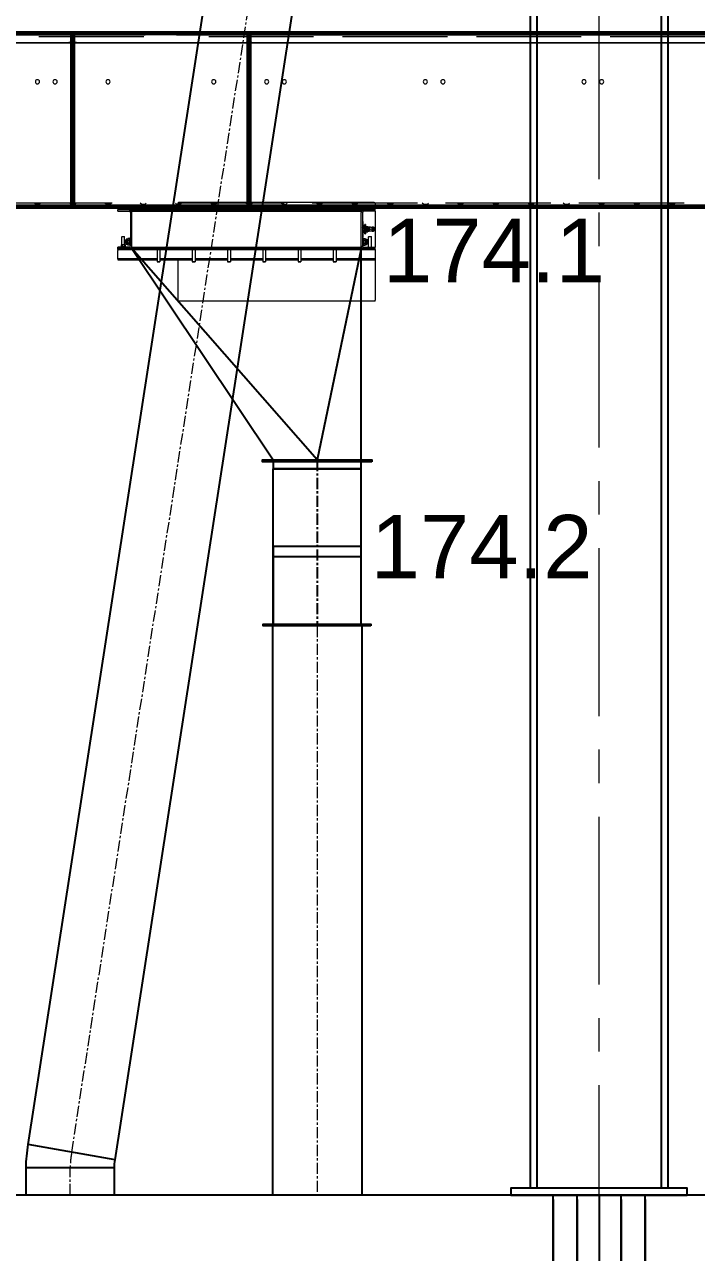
# Model space of a CAD drawing. Header units: millimetres. Extents: x 3220 to 226993, y 817 to 176024.
# Drawn here: x 83993 to 85899, y 39978 to 43464 of the extents above; entities that cross this region are included whole.
import ezdxf

# ---------------------------------------------------------------- set-up
doc = ezdxf.new("R2010")
doc.units = ezdxf.units.MM
doc.linetypes.add('AXES', pattern=[50.8, 31.75, -6.35, 6.35, -6.35])
doc.linetypes.add('DASHED', pattern=[15, 7, -8])
doc.layers.add('Axe', color=1, linetype='AXES', lineweight=9)
doc.layers.add('DESSIN', color=7, linetype='Continuous', lineweight=25)
doc.layers.add('Repère', color=76, linetype='Continuous')
for name, color, linetype, lineweight, true_color in [('Sichtbare Kanten(DIN)', 7, 'Continuous', 50, 0x3f3f3f), ('Sichtbare tangentiale Kanten(DIN)', 7, 'Continuous', 50, 0x3f3f3f), ('Verdeckte Kanten(DIN)', 7, 'DASHED', 35, 0x3f3f3f), ('Verdeckte tangentiale Kanten(DIN)', 7, 'DASHED', 35, 0x3f3f3f)]:
    doc.layers.add(name, color=color, linetype=linetype, lineweight=lineweight, true_color=true_color)
doc.styles.get("Standard").update_dxf_attribs({"font": 'arial.ttf'})

# ---------------------------------------------------------------- blocks, each defined once
blk = doc.blocks.new('cel3x3x9')
at = {"layer": 'Axe', "lineweight": -3, "ltscale": 25}
for p, q in [((0, 9000), (0, 0)), ((3000, 9000), (3000, 0))]:
    blk.add_line(p, q, dxfattribs=at)
at = {"layer": 'DESSIN', "color": 4}
for p, q in [((3130.5, 9000), (-130.5, 9000)), ((-130.5, 0), (-130.5, 9000)), ((-62.1, 0), (-62.1, 9000)), ((62.1, 0), (62.1, 9000)), ((130.5, 0), (130.5, 9000)), ((2869.5, 0), (2869.5, 9000)), ((2937.9, 0), (2937.9, 9000)), ((3062.1, 0), (3062.1, 9000)), ((3130.5, 0), (3130.5, 9000)), ((-130.5, 8988), (-130.5, 0)), ((-62.1, 8988), (-62.1, 0)), ((62.1, 8988), (62.1, 0)), ((130.5, 8988), (130.5, 0)), ((2869.5, 8988), (2869.5, 0)), ((2937.9, 8988), (2937.9, 0)), ((3062.1, 8988), (3062.1, 0)), ((3130.5, 8988), (3130.5, 0))]:
    blk.add_line(p, q, dxfattribs=at)
blk = doc.blocks.new('section 9-7')
for points in [[(9195, 26000), (9195, 21020), (8805, 21020), (8805, 26000)], [(8824, 21020), (8824, 26000), (9176, 26000), (9176, 21020)], [(8750, 21000), (9250, 21000), (9250, 21020), (8750, 21020)]]:
    blk.add_lwpolyline(points, close=True)
at = {"layer": 'Axe', "ltscale": 15}
blk.add_line((9000, -500), (9000, 33046.2), dxfattribs=at)
for p in [(6000, 12000), (9000, 12000)]:
    blk.add_blockref('cel3x3x9', p)
blk = doc.blocks.new('TKF 300 2000 F')
at = {"layer": 'Sichtbare Kanten(DIN)', "color": 5, "lineweight": 0}
for p, q in [((-2000, 495), (-2000, 492)), ((-2000, 495), (-1999, 495)), ((-2000, 492), (-1999, 492)), ((-1999, 491.9), (-2000, 491.9)), ((-2000, 7.1), (-2000, 491.9)), ((-1999, 497), (-1999, 502)), ((-1999, 502), (-1999, 502)), ((-1, 502), (-1999, 502)), ((-1999, 497), (-1999, 493.3)), ((-1999, 481.1), (-1999, 493.3)), ((-1, 502), (-1, 497)), ((-1, 502), (-1, 502)), ((-1, 493.3), (-1, 497)), ((-1, 495), (0, 495)), ((-1, 493.3), (-1, 481.1)), ((-1, 492), (0, 492)), ((-1, 491.9), (0, 491.9)), ((0, 495), (0, 492)), ((0, 491.9), (0, 7.1)), ((-1999, 481.1), (-1999, 480.9)), ((-1997, 7.1), (-1997, 474.9)), ((-11, 471.1), (-1989, 471.1)), ((-1989, 470.9), (-11, 470.9)), ((-3, 474.9), (-3, 7.1)), ((-1, 480.9), (-1, 481.1)), ((-1997, 7.1), (-2000, 7.1)), ((-2000, 7.1), (-2000, 7)), ((-2000, 4), (-2000, 7)), ((0, 7), (-2000, 7)), ((-2000, 4), (0, 4)), ((-2000, 0), (-2000, 4)), ((0, 4), (-2000, 4)), ((-1994, 10), (-1997, 10)), ((-1994, 10), (-1994, 7)), ((-6, 10), (-3, 10)), ((-6, 7), (-6, 10)), ((-3, 7.1), (0, 7.1)), ((0, 7), (0, 7.1)), ((0, 4), (0, 7)), ((0, 0), (0, 4)), ((-2000, 0), (0, 0))]:
    blk.add_line(p, q, dxfattribs=at)
for centre in [(-1900, 360), (-1450, 360), (-1000, 360), (-550, 360), (-100, 360)]:
    blk.add_circle(centre, 6, dxfattribs=at)
for centre in [(-1950, 497.6), (-1760, 497.6), (-1570, 497.6), (-1380, 497.6), (-1190, 497.6), (-1000, 497.6), (-810, 497.6), (-620, 497.6), (-430, 497.6), (-240, 497.6), (-50, 497.6)]:
    blk.add_ellipse(centre, major_axis=(-5, 0), ratio=0.026186, dxfattribs=at)
for centre, major_axis, start_param, end_param in [((-1989, 481.1), (-10, 0), 0, 1.570796), ((-1989, 480.9), (-10, 0), 0, 1.570796), ((-11, 481.1), (10, 0), 4.712389, 6.283185), ((-11, 480.9), (10, 0), 4.712389, 6.283185)]:
    blk.add_ellipse(centre, major_axis=major_axis, ratio=0.996195, start_param=start_param, end_param=end_param, dxfattribs=at)
at = {"layer": 'Sichtbare tangentiale Kanten(DIN)', "color": 5, "lineweight": 0}
for p, q in [((-1999, 502), (-1, 502)), ((-1999, 497), (-1, 497)), ((-1999, 493.3), (-1, 493.3)), ((-1994, 472.3), (-1994, 10)), ((-1989, 470.9), (-1989, 471.1)), ((-11, 471.1), (-11, 470.9)), ((-6, 10), (-6, 472.3)), ((-1994, 10), (-6, 10))]:
    blk.add_line(p, q, dxfattribs=at)
at = {"layer": 'Verdeckte Kanten(DIN)', "color": 5, "lineweight": 0, "ltscale": 0.571309}
for p, q in [((-2000, 489), (-1997, 489)), ((-1994, 495), (-1994, 492)), ((-1956, 492), (-1956, 495)), ((-1944, 492), (-1944, 495)), ((-1766, 492), (-1766, 495)), ((-1754, 492), (-1754, 495)), ((-1576, 492), (-1576, 495)), ((-1564, 492), (-1564, 495)), ((-1386, 492), (-1386, 495)), ((-1374, 492), (-1374, 495)), ((-1196, 492), (-1196, 495)), ((-1184, 492), (-1184, 495)), ((-1006, 492), (-1006, 495)), ((-994, 492), (-994, 495)), ((-816, 492), (-816, 495)), ((-804, 492), (-804, 495)), ((-626, 492), (-626, 495)), ((-614, 492), (-614, 495)), ((-436, 492), (-436, 495)), ((-424, 492), (-424, 495)), ((-246, 492), (-246, 495)), ((-234, 492), (-234, 495)), ((-56, 492), (-56, 495)), ((-44, 492), (-44, 495)), ((-6, 492), (-6, 495)), ((-3, 489), (0, 489)), ((-1997, 475.5), (-2000, 475.5)), ((-1997, 463.5), (-2000, 463.5)), ((0, 475.5), (-3, 475.5)), ((0, 463.5), (-3, 463.5)), ((-1997, 365.5), (-2000, 365.5)), ((-1997, 353.5), (-2000, 353.5)), ((0, 365.5), (-3, 365.5)), ((0, 353.5), (-3, 353.5)), ((-1997, 255.5), (-2000, 255.5)), ((0, 255.5), (-3, 255.5)), ((-1997, 243.5), (-2000, 243.5)), ((0, 243.5), (-3, 243.5)), ((-1997, 145.5), (-2000, 145.5)), ((0, 145.5), (-3, 145.5)), ((-1997, 133.5), (-2000, 133.5)), ((0, 133.5), (-3, 133.5)), ((-1997, 35.5), (-2000, 35.5)), ((0, 35.5), (-3, 35.5)), ((-1997, 23.5), (-2000, 23.5)), ((-1997, 10), (-2000, 10)), ((-1994, 7), (-1994, 4)), ((-1956, 7), (-1956, 4)), ((-1944, 7), (-1944, 4)), ((-1856, 7), (-1856, 4)), ((-1844, 7), (-1844, 4)), ((-1756, 7), (-1756, 4)), ((-1744, 7), (-1744, 4)), ((-1656, 7), (-1656, 4)), ((-1644, 7), (-1644, 4)), ((-1556, 7), (-1556, 4)), ((-1544, 7), (-1544, 4)), ((-1456, 7), (-1456, 4)), ((-1444, 7), (-1444, 4)), ((-1356, 7), (-1356, 4)), ((-1344, 7), (-1344, 4)), ((-1256, 7), (-1256, 4)), ((-1244, 7), (-1244, 4)), ((-1156, 7), (-1156, 4)), ((-1144, 7), (-1144, 4)), ((-1056, 7), (-1056, 4)), ((-1044, 7), (-1044, 4)), ((-956, 7), (-956, 4)), ((-944, 7), (-944, 4)), ((-856, 7), (-856, 4)), ((-844, 7), (-844, 4)), ((-756, 7), (-756, 4)), ((-744, 7), (-744, 4)), ((-656, 7), (-656, 4)), ((-644, 7), (-644, 4)), ((-556, 7), (-556, 4)), ((-544, 7), (-544, 4)), ((-456, 7), (-456, 4)), ((-444, 7), (-444, 4)), ((-356, 7), (-356, 4)), ((-344, 7), (-344, 4)), ((-256, 7), (-256, 4)), ((-244, 7), (-244, 4)), ((-156, 7), (-156, 4)), ((-144, 7), (-144, 4)), ((-56, 7), (-56, 4)), ((-44, 7), (-44, 4)), ((-6, 7), (-6, 4)), ((0, 23.5), (-3, 23.5)), ((0, 10), (-3, 10))]:
    blk.add_line(p, q, dxfattribs=at)
at = {"layer": 'Verdeckte Kanten(DIN)', "color": 5, "lineweight": 0, "ltscale": 25.437323}
for p, q in [((-1, 500), (-1999, 500)), ((-1999, 492), (-1, 492))]:
    blk.add_line(p, q, dxfattribs=at)
at = {"layer": 'Verdeckte Kanten(DIN)', "color": 5, "lineweight": 0, "ltscale": 0.380839}
for p, q in [((-1997, 491.9), (-1999, 491.9)), ((-3, 491.9), (-1, 491.9))]:
    blk.add_line(p, q, dxfattribs=at)
at = {"layer": 'Verdeckte Kanten(DIN)', "color": 5, "lineweight": 0, "ltscale": 3.233633}
for p, q in [((-1997, 474.9), (-1997, 491.9)), ((-3, 491.9), (-3, 474.9))]:
    blk.add_line(p, q, dxfattribs=at)
at = {"layer": 'Verdeckte Kanten(DIN)', "color": 5, "lineweight": 0, "ltscale": 0.897467}
for p, q in [((-1994, 489), (-1997, 489)), ((-1994, 492), (-1994, 489)), ((-6, 489), (-6, 492)), ((-6, 489), (-3, 489))]:
    blk.add_line(p, q, dxfattribs=at)
at = {"layer": 'Verdeckte Kanten(DIN)', "color": 5, "lineweight": 0, "ltscale": 0.38097}
for p, q in [((-1955, 495.6), (-1955, 497.6)), ((-1945, 495.6), (-1945, 497.6)), ((-1765, 495.6), (-1765, 497.6)), ((-1755, 495.6), (-1755, 497.6)), ((-1575, 495.6), (-1575, 497.6)), ((-1565, 495.6), (-1565, 497.6)), ((-1385, 495.6), (-1385, 497.6)), ((-1375, 495.6), (-1375, 497.6)), ((-1195, 495.6), (-1195, 497.6)), ((-1185, 495.6), (-1185, 497.6)), ((-1005, 495.6), (-1005, 497.6)), ((-995, 495.6), (-995, 497.6)), ((-815, 495.6), (-815, 497.6)), ((-805, 495.6), (-805, 497.6)), ((-625, 495.6), (-625, 497.6)), ((-615, 495.6), (-615, 497.6)), ((-435, 495.6), (-435, 497.6)), ((-425, 495.6), (-425, 497.6)), ((-245, 495.6), (-245, 497.6)), ((-235, 495.6), (-235, 497.6)), ((-55, 495.6), (-55, 497.6)), ((-45, 495.6), (-45, 497.6))]:
    blk.add_line(p, q, dxfattribs=at)
at = {"layer": 'Verdeckte Kanten(DIN)', "color": 5, "lineweight": 0, "ltscale": 1.971787}
for p, q in [((-2000, 13.3), (-1990, 16)), ((-10, 16), (0, 13.3))]:
    blk.add_line(p, q, dxfattribs=at)
at = {"layer": 'Verdeckte Kanten(DIN)', "color": 5, "lineweight": 0, "ltscale": 25.208158}
blk.add_line((-1990, 16), (-10, 16), dxfattribs=at)
at = {"layer": 'Verdeckte Kanten(DIN)', "color": 5, "lineweight": 0, "ltscale": 0.761779}
for p, q in [((-1955, 0), (-1955, 4)), ((-1945, 0), (-1945, 4)), ((-1905, 0), (-1905, 4)), ((-1895, 0), (-1895, 4)), ((-1855, 0), (-1855, 4)), ((-1845, 0), (-1845, 4)), ((-1755, 0), (-1755, 4)), ((-1745, 0), (-1745, 4)), ((-1705, 0), (-1705, 4)), ((-1695, 0), (-1695, 4)), ((-1655, 0), (-1655, 4)), ((-1645, 0), (-1645, 4)), ((-1555, 0), (-1555, 4)), ((-1545, 0), (-1545, 4)), ((-1505, 0), (-1505, 4)), ((-1495, 0), (-1495, 4)), ((-1455, 0), (-1455, 4)), ((-1445, 0), (-1445, 4)), ((-1355, 0), (-1355, 4)), ((-1345, 0), (-1345, 4)), ((-1305, 0), (-1305, 4)), ((-1295, 0), (-1295, 4)), ((-1255, 0), (-1255, 4)), ((-1245, 0), (-1245, 4)), ((-1155, 0), (-1155, 4)), ((-1145, 0), (-1145, 4)), ((-1105, 0), (-1105, 4)), ((-1095, 0), (-1095, 4)), ((-1055, 0), (-1055, 4)), ((-1045, 0), (-1045, 4)), ((-955, 0), (-955, 4)), ((-945, 0), (-945, 4)), ((-905, 0), (-905, 4)), ((-895, 0), (-895, 4)), ((-855, 0), (-855, 4)), ((-845, 0), (-845, 4)), ((-755, 0), (-755, 4)), ((-745, 0), (-745, 4)), ((-705, 0), (-705, 4)), ((-695, 0), (-695, 4)), ((-655, 0), (-655, 4)), ((-645, 0), (-645, 4)), ((-555, 0), (-555, 4)), ((-545, 0), (-545, 4)), ((-505, 0), (-505, 4)), ((-495, 0), (-495, 4)), ((-455, 0), (-455, 4)), ((-445, 0), (-445, 4)), ((-355, 0), (-355, 4)), ((-345, 0), (-345, 4)), ((-305, 0), (-305, 4)), ((-295, 0), (-295, 4)), ((-255, 0), (-255, 4)), ((-245, 0), (-245, 4)), ((-155, 0), (-155, 4)), ((-145, 0), (-145, 4)), ((-105, 0), (-105, 4)), ((-95, 0), (-95, 4)), ((-55, 0), (-55, 4)), ((-45, 0), (-45, 4))]:
    blk.add_line(p, q, dxfattribs=at)
at = {"layer": 'Verdeckte Kanten(DIN)', "color": 5, "lineweight": 0, "ltscale": 1.104296}
for p, q in [((-1904.5, 11.9), (-1908.6, 16)), ((-1895.5, 11.9), (-1891.4, 16)), ((-1704.5, 11.9), (-1708.6, 16)), ((-1695.5, 11.9), (-1691.4, 16)), ((-1504.5, 11.9), (-1508.6, 16)), ((-1495.5, 11.9), (-1491.4, 16)), ((-1304.5, 11.9), (-1308.6, 16)), ((-1295.5, 11.9), (-1291.4, 16)), ((-1104.5, 11.9), (-1108.6, 16)), ((-1095.5, 11.9), (-1091.4, 16)), ((-904.5, 11.9), (-908.6, 16)), ((-895.5, 11.9), (-891.4, 16)), ((-704.5, 11.9), (-708.6, 16)), ((-695.5, 11.9), (-691.4, 16)), ((-504.5, 11.9), (-508.6, 16)), ((-495.5, 11.9), (-491.4, 16)), ((-304.5, 11.9), (-308.6, 16)), ((-295.5, 11.9), (-291.4, 16)), ((-104.5, 11.9), (-108.6, 16)), ((-95.5, 11.9), (-91.4, 16))]:
    blk.add_line(p, q, dxfattribs=at)
at = {"layer": 'Verdeckte Kanten(DIN)', "color": 5, "lineweight": 0, "ltscale": 2.692601}
for p, q in [((-1904.5, 11.9), (-1895.5, 11.9)), ((-1704.5, 11.9), (-1695.5, 11.9)), ((-1504.5, 11.9), (-1495.5, 11.9)), ((-1304.5, 11.9), (-1295.5, 11.9)), ((-1104.5, 11.9), (-1095.5, 11.9)), ((-904.5, 11.9), (-895.5, 11.9)), ((-704.5, 11.9), (-695.5, 11.9)), ((-504.5, 11.9), (-495.5, 11.9)), ((-304.5, 11.9), (-295.5, 11.9)), ((-104.5, 11.9), (-95.5, 11.9))]:
    blk.add_line(p, q, dxfattribs=at)
at = {"layer": 'Verdeckte Kanten(DIN)', "color": 5, "lineweight": 0, "ltscale": 1.50461}
for p, q in [((-1904.5, 4), (-1904.5, 11.9)), ((-1895.5, 4), (-1895.5, 11.9)), ((-1704.5, 4), (-1704.5, 11.9)), ((-1695.5, 4), (-1695.5, 11.9)), ((-1504.5, 4), (-1504.5, 11.9)), ((-1495.5, 4), (-1495.5, 11.9)), ((-1304.5, 4), (-1304.5, 11.9)), ((-1295.5, 4), (-1295.5, 11.9)), ((-1104.5, 4), (-1104.5, 11.9)), ((-1095.5, 4), (-1095.5, 11.9)), ((-904.5, 4), (-904.5, 11.9)), ((-895.5, 4), (-895.5, 11.9)), ((-704.5, 4), (-704.5, 11.9)), ((-695.5, 4), (-695.5, 11.9)), ((-504.5, 4), (-504.5, 11.9)), ((-495.5, 4), (-495.5, 11.9)), ((-304.5, 4), (-304.5, 11.9)), ((-295.5, 4), (-295.5, 11.9)), ((-104.5, 4), (-104.5, 11.9)), ((-95.5, 4), (-95.5, 11.9))]:
    blk.add_line(p, q, dxfattribs=at)
at = {"layer": 'Verdeckte Kanten(DIN)', "color": 5, "lineweight": 0, "ltscale": 5.984706}
for centre in [(-1950, 495.6), (-1760, 495.6), (-1570, 495.6), (-1380, 495.6), (-1190, 495.6), (-1000, 495.6), (-810, 495.6), (-620, 495.6), (-430, 495.6), (-240, 495.6), (-50, 495.6)]:
    blk.add_ellipse(centre, major_axis=(5, 0), ratio=0.026186, dxfattribs=at)
at = {"layer": 'Verdeckte tangentiale Kanten(DIN)', "color": 5, "lineweight": 0, "ltscale": 25.437323}
for p, q in [((-1, 500), (-1999, 500)), ((-1, 495), (-1999, 495)), ((-1, 493.2), (-1999, 493.2))]:
    blk.add_line(p, q, dxfattribs=at)
at = {"layer": 'Verdeckte tangentiale Kanten(DIN)', "color": 5, "lineweight": 0, "ltscale": 3.18604}
for p, q in [((-1994, 489), (-1994, 472.3)), ((-6, 472.3), (-6, 489))]:
    blk.add_line(p, q, dxfattribs=at)
at = {"layer": 'Verdeckte tangentiale Kanten(DIN)', "color": 5, "lineweight": 0, "ltscale": 25.310009}
blk.add_line((-6, 489), (-1994, 489), dxfattribs=at)
blk = doc.blocks.new('175')
for p in [(-7022, -502), (-5022, -502)]:
    blk.add_blockref('TKF 300 2000 F', p)
blk = doc.blocks.new('174')
at = {"layer": 'Sichtbare Kanten(DIN)', "color": 30, "lineweight": 0}
for p, q in [((-7023, 0), (-9021, 0)), ((-7023, 0), (-7023, 0)), ((-7021, -5), (-7021, 0)), ((-7021, 0), (-7021, 0)), ((-5023, 0), (-7021, 0)), ((-7033, -30.9), (-9011, -30.9)), ((-9011, -31.1), (-7033, -31.1)), ((-7025, -27.1), (-7025, -494.9)), ((-7023, 0), (-7023, -5)), ((-7023, -8.7), (-7023, -5)), ((-7023, -7), (-7022, -7)), ((-7023, -8.7), (-7023, -21)), ((-7023, -10), (-7022, -10)), ((-7023, -10.1), (-7022, -10.1)), ((-7023, -21.1), (-7023, -21)), ((-7022, -7), (-7022, -10)), ((-7022, -7), (-7022, -10)), ((-7022, -7), (-7021, -7)), ((-7022, -10), (-7021, -10)), ((-7022, -10.1), (-7022, -494.9)), ((-7021, -10.1), (-7022, -10.1)), ((-7022, -494.9), (-7022, -10.1)), ((-7021, -5), (-7021, -8.7)), ((-7021, -21), (-7021, -8.7)), ((-7021, -21), (-7021, -21.1)), ((-7019, -494.9), (-7019, -27.1)), ((-5033, -30.9), (-7011, -30.9)), ((-7011, -31.1), (-5033, -31.1)), ((-7022, -495), (-9022, -495)), ((-9022, -498), (-7022, -498)), ((-7022, -498), (-9022, -498)), ((-9022, -502), (-7022, -502)), ((-7028, -492), (-7025, -492)), ((-7028, -495), (-7028, -492)), ((-7025, -494.9), (-7022, -494.9)), ((-7022, -495), (-7022, -494.9)), ((-7019, -494.9), (-7022, -494.9)), ((-7022, -494.9), (-7022, -495)), ((-7022, -498), (-7022, -495)), ((-7022, -498), (-7022, -495)), ((-5022, -495), (-7022, -495)), ((-7022, -502), (-7022, -498)), ((-7022, -498), (-5022, -498)), ((-7022, -502), (-7022, -498)), ((-5022, -498), (-7022, -498)), ((-7022, -502), (-5022, -502)), ((-7016, -492), (-7019, -492)), ((-7016, -492), (-7016, -495))]:
    blk.add_line(p, q, dxfattribs=at)
for centre in [(-8022, -142), (-7572, -142), (-7122, -142), (-6922, -142), (-6472, -142)]:
    blk.add_circle(centre, 6, dxfattribs=at)
for centre in [(-8212, -4.4), (-8022, -4.4), (-7832, -4.4), (-7642, -4.4), (-7452, -4.4), (-7262, -4.4), (-7072, -4.4), (-6972, -4.4), (-6782, -4.4), (-6592, -4.4), (-6402, -4.4)]:
    blk.add_ellipse(centre, major_axis=(-5, 0), ratio=0.026186, dxfattribs=at)
for centre, major_axis, start_param, end_param in [((-7033, -21), (10, 0), 4.712389, 6.283185), ((-7033, -21.1), (10, 0), 4.712389, 6.283185), ((-7011, -21), (-10, 0), 0, 1.570796), ((-7011, -21.1), (-10, 0), 0, 1.570796)]:
    blk.add_ellipse(centre, major_axis=major_axis, ratio=0.996195, start_param=start_param, end_param=end_param, dxfattribs=at)
at = {"layer": 'Sichtbare tangentiale Kanten(DIN)', "color": 30, "lineweight": 0}
for p, q in [((-7021, 0), (-5023, 0)), ((-9021, 0), (-7023, 0)), ((-9021, -5), (-7023, -5)), ((-9021, -8.7), (-7023, -8.7)), ((-7033, -30.9), (-7033, -31.1)), ((-7028, -492), (-7028, -29.8)), ((-7021, -5), (-5023, -5)), ((-7021, -8.7), (-5023, -8.7)), ((-7016, -29.8), (-7016, -492)), ((-7011, -31.1), (-7011, -30.9)), ((-9016, -492), (-7028, -492)), ((-7016, -492), (-5028, -492))]:
    blk.add_line(p, q, dxfattribs=at)
at = {"layer": 'Verdeckte Kanten(DIN)', "color": 30, "lineweight": 0, "ltscale": 25.437323}
for p, q in [((-7023, -2), (-9021, -2)), ((-9021, -10), (-7023, -10)), ((-5023, -2), (-7021, -2)), ((-7021, -10), (-5023, -10))]:
    blk.add_line(p, q, dxfattribs=at)
at = {"layer": 'Verdeckte Kanten(DIN)', "color": 30, "lineweight": 0, "ltscale": 0.571309}
for p, q in [((-8218, -10), (-8218, -7)), ((-8206, -10), (-8206, -7)), ((-8028, -10), (-8028, -7)), ((-8016, -10), (-8016, -7)), ((-7838, -10), (-7838, -7)), ((-7826, -10), (-7826, -7)), ((-7648, -10), (-7648, -7)), ((-7636, -10), (-7636, -7)), ((-7458, -10), (-7458, -7)), ((-7446, -10), (-7446, -7)), ((-7268, -10), (-7268, -7)), ((-7256, -10), (-7256, -7)), ((-7078, -10), (-7078, -7)), ((-7066, -10), (-7066, -7)), ((-7028, -10), (-7028, -7)), ((-7025, -13), (-7022, -13)), ((-7022, -26.5), (-7025, -26.5)), ((-7022, -13), (-7019, -13)), ((-7019, -26.5), (-7022, -26.5)), ((-7016, -7), (-7016, -10)), ((-6978, -10), (-6978, -7)), ((-6966, -10), (-6966, -7)), ((-6788, -10), (-6788, -7)), ((-6776, -10), (-6776, -7)), ((-6598, -10), (-6598, -7)), ((-6586, -10), (-6586, -7)), ((-6408, -10), (-6408, -7)), ((-6396, -10), (-6396, -7)), ((-7022, -38.5), (-7025, -38.5)), ((-7019, -38.5), (-7022, -38.5)), ((-7022, -136.5), (-7025, -136.5)), ((-7019, -136.5), (-7022, -136.5)), ((-7022, -148.5), (-7025, -148.5)), ((-7019, -148.5), (-7022, -148.5)), ((-7022, -246.5), (-7025, -246.5)), ((-7022, -258.5), (-7025, -258.5)), ((-7019, -246.5), (-7022, -246.5)), ((-7019, -258.5), (-7022, -258.5)), ((-7022, -356.5), (-7025, -356.5)), ((-7022, -368.5), (-7025, -368.5)), ((-7019, -356.5), (-7022, -356.5)), ((-7019, -368.5), (-7022, -368.5)), ((-7022, -466.5), (-7025, -466.5)), ((-7022, -478.5), (-7025, -478.5)), ((-7019, -466.5), (-7022, -466.5)), ((-7019, -478.5), (-7022, -478.5)), ((-8278, -495), (-8278, -498)), ((-8266, -495), (-8266, -498)), ((-8178, -495), (-8178, -498)), ((-8166, -495), (-8166, -498)), ((-8078, -495), (-8078, -498)), ((-8066, -495), (-8066, -498)), ((-7978, -495), (-7978, -498)), ((-7966, -495), (-7966, -498)), ((-7878, -495), (-7878, -498)), ((-7866, -495), (-7866, -498)), ((-7778, -495), (-7778, -498)), ((-7766, -495), (-7766, -498)), ((-7678, -495), (-7678, -498)), ((-7666, -495), (-7666, -498)), ((-7578, -495), (-7578, -498)), ((-7566, -495), (-7566, -498)), ((-7478, -495), (-7478, -498)), ((-7466, -495), (-7466, -498)), ((-7378, -495), (-7378, -498)), ((-7366, -495), (-7366, -498)), ((-7278, -495), (-7278, -498)), ((-7266, -495), (-7266, -498)), ((-7178, -495), (-7178, -498)), ((-7166, -495), (-7166, -498)), ((-7078, -495), (-7078, -498)), ((-7066, -495), (-7066, -498)), ((-7028, -495), (-7028, -498)), ((-7022, -492), (-7025, -492)), ((-7019, -492), (-7022, -492)), ((-7016, -495), (-7016, -498)), ((-6978, -495), (-6978, -498)), ((-6966, -495), (-6966, -498)), ((-6878, -495), (-6878, -498)), ((-6866, -495), (-6866, -498)), ((-6778, -495), (-6778, -498)), ((-6766, -495), (-6766, -498)), ((-6678, -495), (-6678, -498)), ((-6666, -495), (-6666, -498)), ((-6578, -495), (-6578, -498)), ((-6566, -495), (-6566, -498)), ((-6478, -495), (-6478, -498)), ((-6466, -495), (-6466, -498))]:
    blk.add_line(p, q, dxfattribs=at)
at = {"layer": 'Verdeckte Kanten(DIN)', "color": 30, "lineweight": 0, "ltscale": 0.38097}
for p, q in [((-8217, -6.4), (-8217, -4.4)), ((-8207, -6.4), (-8207, -4.4)), ((-8027, -6.4), (-8027, -4.4)), ((-8017, -6.4), (-8017, -4.4)), ((-7837, -6.4), (-7837, -4.4)), ((-7827, -6.4), (-7827, -4.4)), ((-7647, -6.4), (-7647, -4.4)), ((-7637, -6.4), (-7637, -4.4)), ((-7457, -6.4), (-7457, -4.4)), ((-7447, -6.4), (-7447, -4.4)), ((-7267, -6.4), (-7267, -4.4)), ((-7257, -6.4), (-7257, -4.4)), ((-7077, -6.4), (-7077, -4.4)), ((-7067, -6.4), (-7067, -4.4)), ((-6977, -6.4), (-6977, -4.4)), ((-6967, -6.4), (-6967, -4.4)), ((-6787, -6.4), (-6787, -4.4)), ((-6777, -6.4), (-6777, -4.4)), ((-6597, -6.4), (-6597, -4.4)), ((-6587, -6.4), (-6587, -4.4)), ((-6407, -6.4), (-6407, -4.4)), ((-6397, -6.4), (-6397, -4.4))]:
    blk.add_line(p, q, dxfattribs=at)
at = {"layer": 'Verdeckte Kanten(DIN)', "color": 30, "lineweight": 0, "ltscale": 0.897467}
for p, q in [((-7028, -13), (-7028, -10)), ((-7028, -13), (-7025, -13)), ((-7016, -13), (-7019, -13)), ((-7016, -10), (-7016, -13))]:
    blk.add_line(p, q, dxfattribs=at)
at = {"layer": 'Verdeckte Kanten(DIN)', "color": 30, "lineweight": 0, "ltscale": 0.380839}
for p, q in [((-7025, -10.1), (-7023, -10.1)), ((-7019, -10.1), (-7021, -10.1))]:
    blk.add_line(p, q, dxfattribs=at)
at = {"layer": 'Verdeckte Kanten(DIN)', "color": 30, "lineweight": 0, "ltscale": 3.233633}
for p, q in [((-7025, -10.1), (-7025, -27.1)), ((-7019, -27.1), (-7019, -10.1))]:
    blk.add_line(p, q, dxfattribs=at)
at = {"layer": 'Verdeckte Kanten(DIN)', "color": 30, "lineweight": 0, "ltscale": 25.208158}
for p, q in [((-9012, -486), (-7032, -486)), ((-7012, -486), (-5032, -486))]:
    blk.add_line(p, q, dxfattribs=at)
at = {"layer": 'Verdeckte Kanten(DIN)', "color": 30, "lineweight": 0, "ltscale": 1.104296}
for p, q in [((-8126.5, -490.1), (-8130.6, -486)), ((-8117.5, -490.1), (-8113.4, -486)), ((-7926.5, -490.1), (-7930.6, -486)), ((-7917.5, -490.1), (-7913.4, -486)), ((-7726.5, -490.1), (-7730.6, -486)), ((-7717.5, -490.1), (-7713.4, -486)), ((-7526.5, -490.1), (-7530.6, -486)), ((-7517.5, -490.1), (-7513.4, -486)), ((-7326.5, -490.1), (-7330.6, -486)), ((-7317.5, -490.1), (-7313.4, -486)), ((-7126.5, -490.1), (-7130.6, -486)), ((-7117.5, -490.1), (-7113.4, -486)), ((-6926.5, -490.1), (-6930.6, -486)), ((-6917.5, -490.1), (-6913.4, -486)), ((-6726.5, -490.1), (-6730.6, -486)), ((-6717.5, -490.1), (-6713.4, -486)), ((-6526.5, -490.1), (-6530.6, -486)), ((-6517.5, -490.1), (-6513.4, -486))]:
    blk.add_line(p, q, dxfattribs=at)
at = {"layer": 'Verdeckte Kanten(DIN)', "color": 30, "lineweight": 0, "ltscale": 1.971787}
for p, q in [((-7032, -486), (-7022, -488.7)), ((-7022, -488.7), (-7012, -486))]:
    blk.add_line(p, q, dxfattribs=at)
at = {"layer": 'Verdeckte Kanten(DIN)', "color": 30, "lineweight": 0, "ltscale": 0.761779}
for p, q in [((-8277, -502), (-8277, -498)), ((-8267, -502), (-8267, -498)), ((-8177, -502), (-8177, -498)), ((-8167, -502), (-8167, -498)), ((-8127, -502), (-8127, -498)), ((-8117, -502), (-8117, -498)), ((-8077, -502), (-8077, -498)), ((-8067, -502), (-8067, -498)), ((-7977, -502), (-7977, -498)), ((-7967, -502), (-7967, -498)), ((-7927, -502), (-7927, -498)), ((-7917, -502), (-7917, -498)), ((-7877, -502), (-7877, -498)), ((-7867, -502), (-7867, -498)), ((-7777, -502), (-7777, -498)), ((-7767, -502), (-7767, -498)), ((-7727, -502), (-7727, -498)), ((-7717, -502), (-7717, -498)), ((-7677, -502), (-7677, -498)), ((-7667, -502), (-7667, -498)), ((-7577, -502), (-7577, -498)), ((-7567, -502), (-7567, -498)), ((-7527, -502), (-7527, -498)), ((-7517, -502), (-7517, -498)), ((-7477, -502), (-7477, -498)), ((-7467, -502), (-7467, -498)), ((-7377, -502), (-7377, -498)), ((-7367, -502), (-7367, -498)), ((-7327, -502), (-7327, -498)), ((-7317, -502), (-7317, -498)), ((-7277, -502), (-7277, -498)), ((-7267, -502), (-7267, -498)), ((-7177, -502), (-7177, -498)), ((-7167, -502), (-7167, -498)), ((-7127, -502), (-7127, -498)), ((-7117, -502), (-7117, -498)), ((-7077, -502), (-7077, -498)), ((-7067, -502), (-7067, -498)), ((-6977, -502), (-6977, -498)), ((-6967, -502), (-6967, -498)), ((-6927, -502), (-6927, -498)), ((-6917, -502), (-6917, -498)), ((-6877, -502), (-6877, -498)), ((-6867, -502), (-6867, -498)), ((-6777, -502), (-6777, -498)), ((-6767, -502), (-6767, -498)), ((-6727, -502), (-6727, -498)), ((-6717, -502), (-6717, -498)), ((-6677, -502), (-6677, -498)), ((-6667, -502), (-6667, -498)), ((-6577, -502), (-6577, -498)), ((-6567, -502), (-6567, -498)), ((-6527, -502), (-6527, -498)), ((-6517, -502), (-6517, -498)), ((-6477, -502), (-6477, -498)), ((-6467, -502), (-6467, -498))]:
    blk.add_line(p, q, dxfattribs=at)
at = {"layer": 'Verdeckte Kanten(DIN)', "color": 30, "lineweight": 0, "ltscale": 2.692601}
for p, q in [((-8126.5, -490.1), (-8117.5, -490.1)), ((-7926.5, -490.1), (-7917.5, -490.1)), ((-7726.5, -490.1), (-7717.5, -490.1)), ((-7526.5, -490.1), (-7517.5, -490.1)), ((-7326.5, -490.1), (-7317.5, -490.1)), ((-7126.5, -490.1), (-7117.5, -490.1)), ((-6926.5, -490.1), (-6917.5, -490.1)), ((-6726.5, -490.1), (-6717.5, -490.1)), ((-6526.5, -490.1), (-6517.5, -490.1))]:
    blk.add_line(p, q, dxfattribs=at)
at = {"layer": 'Verdeckte Kanten(DIN)', "color": 30, "lineweight": 0, "ltscale": 1.50461}
for p, q in [((-8126.5, -498), (-8126.5, -490.1)), ((-8117.5, -498), (-8117.5, -490.1)), ((-7926.5, -498), (-7926.5, -490.1)), ((-7917.5, -498), (-7917.5, -490.1)), ((-7726.5, -498), (-7726.5, -490.1)), ((-7717.5, -498), (-7717.5, -490.1)), ((-7526.5, -498), (-7526.5, -490.1)), ((-7517.5, -498), (-7517.5, -490.1)), ((-7326.5, -498), (-7326.5, -490.1)), ((-7317.5, -498), (-7317.5, -490.1)), ((-7126.5, -498), (-7126.5, -490.1)), ((-7117.5, -498), (-7117.5, -490.1)), ((-6926.5, -498), (-6926.5, -490.1)), ((-6917.5, -498), (-6917.5, -490.1)), ((-6726.5, -498), (-6726.5, -490.1)), ((-6717.5, -498), (-6717.5, -490.1)), ((-6526.5, -498), (-6526.5, -490.1)), ((-6517.5, -498), (-6517.5, -490.1))]:
    blk.add_line(p, q, dxfattribs=at)
at = {"layer": 'Verdeckte Kanten(DIN)', "color": 30, "lineweight": 0, "ltscale": 5.984706}
for centre in [(-8212, -6.4), (-8022, -6.4), (-7832, -6.4), (-7642, -6.4), (-7452, -6.4), (-7262, -6.4), (-7072, -6.4), (-6972, -6.4), (-6782, -6.4), (-6592, -6.4), (-6402, -6.4)]:
    blk.add_ellipse(centre, major_axis=(5, 0), ratio=0.026186, dxfattribs=at)
at = {"layer": 'Verdeckte tangentiale Kanten(DIN)', "color": 30, "lineweight": 0, "ltscale": 25.437323}
for p, q in [((-7023, -2), (-9021, -2)), ((-7023, -7), (-9021, -7)), ((-7023, -8.9), (-9021, -8.9)), ((-5023, -2), (-7021, -2)), ((-5023, -7), (-7021, -7)), ((-5023, -8.9), (-7021, -8.9))]:
    blk.add_line(p, q, dxfattribs=at)
at = {"layer": 'Verdeckte tangentiale Kanten(DIN)', "color": 30, "lineweight": 0, "ltscale": 25.310009}
for p, q in [((-7028, -13), (-9016, -13)), ((-5028, -13), (-7016, -13))]:
    blk.add_line(p, q, dxfattribs=at)
at = {"layer": 'Verdeckte tangentiale Kanten(DIN)', "color": 30, "lineweight": 0, "ltscale": 3.18604}
for p, q in [((-7028, -29.8), (-7028, -13)), ((-7016, -13), (-7016, -29.8))]:
    blk.add_line(p, q, dxfattribs=at)
blk = doc.blocks.new('300x650 for TKF 300 R')
at = {"layer": 'Sichtbare Kanten(DIN)', "color": 6, "lineweight": 0}
for p, q in [((-365, 146.5), (195, 146.5)), ((-365, 146.5), (-365, 143.5)), ((-365, 29), (-365, 143.5)), ((195, 146.5), (195, 143.5)), ((195, 29), (195, 143.5)), ((-253.2, 35.2), (-254, 34.5)), ((-253.2, 35.2), (-246.8, 35.2)), ((-246.8, 35.2), (-246, 34.5)), ((-153.2, 35.2), (-154, 34.5)), ((-153.2, 35.2), (-146.8, 35.2)), ((-146.8, 35.2), (-146, 34.5)), ((-53.2, 35.2), (-54, 34.5)), ((-53.2, 35.2), (-46.8, 35.2)), ((-46.8, 35.2), (-46, 34.5)), ((46.8, 35.2), (46, 34.5)), ((46.8, 35.2), (53.2, 35.2)), ((53.2, 35.2), (54, 34.5)), ((146.8, 35.2), (146, 34.5)), ((146.8, 35.2), (153.2, 35.2)), ((153.2, 35.2), (154, 34.5)), ((246.8, 35.2), (246, 34.5)), ((246.8, 35.2), (253.2, 35.2)), ((253.2, 35.2), (254, 34.5)), ((-365, 26), (-365, 29)), ((-254, 29), (-365, 29)), ((-365, 3), (-365, 26)), ((-365, 26), (-254, 26)), ((-365, 0), (-365, 3)), ((-365, 0), (-365, -3)), ((365, 0), (-365, 0)), ((-246, 34.5), (-254, 34.5)), ((-254, 1), (-254, 34.5)), ((-254, 1), (-246, 1)), ((-253.2, 0.2), (-254, 1)), ((-246.8, 0.2), (-253.2, 0.2)), ((-246.8, 0.2), (-246, 1)), ((-246, 1), (-246, 34.5)), ((-154, 29), (-246, 29)), ((-246, 26), (-154, 26)), ((-146, 34.5), (-154, 34.5)), ((-154, 1), (-154, 34.5)), ((-154, 1), (-146, 1)), ((-153.2, 0.2), (-154, 1)), ((-146.8, 0.2), (-153.2, 0.2)), ((-146.8, 0.2), (-146, 1)), ((-146, 1), (-146, 34.5)), ((-54, 29), (-146, 29)), ((-146, 26), (-54, 26)), ((-46, 34.5), (-54, 34.5)), ((-54, 1), (-54, 34.5)), ((-54, 1), (-46, 1)), ((-53.2, 0.2), (-54, 1)), ((-46.8, 0.2), (-53.2, 0.2)), ((-46.8, 0.2), (-46, 1)), ((-46, 1), (-46, 34.5)), ((46, 29), (-46, 29)), ((-46, 26), (46, 26)), ((54, 34.5), (46, 34.5)), ((46, 1), (46, 34.5)), ((46, 1), (54, 1)), ((46.8, 0.2), (46, 1)), ((53.2, 0.2), (46.8, 0.2)), ((53.2, 0.2), (54, 1)), ((54, 1), (54, 34.5)), ((146, 29), (54, 29)), ((54, 26), (146, 26)), ((154, 34.5), (146, 34.5)), ((146, 1), (146, 34.5)), ((146, 1), (154, 1)), ((146.8, 0.2), (146, 1)), ((153.2, 0.2), (146.8, 0.2)), ((153.2, 0.2), (154, 1)), ((154, 1), (154, 34.5)), ((246, 29), (154, 29)), ((154, 26), (246, 26)), ((254, 34.5), (246, 34.5)), ((246, 1), (246, 34.5)), ((246, 1), (254, 1)), ((246.8, 0.2), (246, 1)), ((253.2, 0.2), (246.8, 0.2)), ((253.2, 0.2), (254, 1)), ((254, 1), (254, 34.5)), ((365, 29), (254, 29)), ((254, 26), (365, 26)), ((365, 26), (365, 29)), ((365, 26), (365, 3)), ((365, 0), (365, 3)), ((365, 0), (365, -3)), ((-365, -3), (-365, -7)), ((-365, -3), (365, -3)), ((-360, -7), (-365, -7)), ((-365, -109), (-365, -7)), ((-360, -3), (-333, -3)), ((-333, -7), (-360, -7)), ((-354, -7), (-354, -36.5)), ((-346, -7), (-346, -36.5)), ((-343, -17.9), (-342.1, -17)), ((-343, -26.1), (-343, -17.9)), ((-343, -26.1), (-342.1, -27)), ((-342.1, -17), (-342.1, -27)), ((-341, -17), (-342.1, -17)), ((-341, -27), (-342.1, -27)), ((-341, -29.8), (-341, -14.2)), ((-337.5, -14.2), (-341, -14.2)), ((-337.5, -29.8), (-341, -29.8)), ((-337.5, -14.2), (-336.3, -12.2)), ((-337.5, -29.8), (-337.5, -14.2)), ((-337.5, -29.8), (-336.3, -31.8)), ((-332.2, -12.2), (-336.3, -12.2)), ((-332.2, -17.1), (-336.3, -17.1)), ((-332.2, -26.9), (-336.3, -26.9)), ((-332.2, -31.8), (-336.3, -31.8)), ((-331, -14.2), (-332.2, -12.2)), ((-331, -29.8), (-332.2, -31.8)), ((-331, -32), (-331, -12)), ((-329, -12), (-331, -12)), ((-329, -32), (-331, -32)), ((-329, -105), (-329, -11)), ((-327.7, -5), (-325, -5)), ((-325, -7), (-325, -3)), ((325, -3), (-325, -3)), ((325, -7), (-325, -7)), ((-325, -7), (-325, -11)), ((-325, -11), (-325, -105)), ((325, -7), (325, -3)), ((325, -5), (327.7, -5)), ((325, -7), (325, -11)), ((325, -11), (325, -105)), ((329, -105), (329, -11)), ((329, -12), (331, -12)), ((329, -32), (331, -32)), ((331, -12), (331, -32)), ((331, -14.2), (332.2, -12.2)), ((331, -29.8), (332.2, -31.8)), ((332.2, -12.2), (336.3, -12.2)), ((332.2, -17.1), (336.3, -17.1)), ((332.2, -26.9), (336.3, -26.9)), ((332.2, -31.8), (336.3, -31.8)), ((360, -3), (333, -3)), ((333, -7), (360, -7)), ((337.5, -14.2), (336.3, -12.2)), ((337.5, -29.8), (336.3, -31.8)), ((337.5, -14.2), (337.5, -29.8)), ((337.5, -14.2), (341, -14.2)), ((337.5, -29.8), (341, -29.8)), ((341, -14.2), (341, -29.8)), ((341, -17), (342.1, -17)), ((341, -27), (342.1, -27)), ((342.1, -27), (342.1, -17)), ((343, -17.9), (342.1, -17)), ((343, -26.1), (342.1, -27)), ((343, -17.9), (343, -26.1)), ((344, -7), (344, -8.6)), ((356, -8.6), (344, -8.6)), ((345.6, -8.6), (344.2, -9.4)), ((344.2, -12.8), (344.2, -9.4)), ((345.6, -13.6), (344.2, -12.8)), ((345.6, -13.6), (354.4, -13.6)), ((346, -13.6), (346, -36.5)), ((347.1, -12.8), (347.1, -9.4)), ((352.9, -12.8), (352.9, -9.4)), ((354, -13.6), (354, -36.5)), ((354.4, -8.6), (355.8, -9.4)), ((354.4, -13.6), (355.8, -12.8)), ((355.8, -12.8), (355.8, -9.4)), ((356, -7), (356, -8.6)), ((360, -7), (365, -7)), ((365, -3), (365, -7)), ((-361.5, -52.7), (-361.5, -63.3)), ((-360.5, -52.7), (-361.5, -52.7)), ((-360.5, -63.3), (-361.5, -63.3)), ((-360.5, -52.6), (-359.9, -52)), ((-360.5, -52.6), (-360.5, -63.4)), ((-360.5, -63.4), (-359.9, -64)), ((-359.9, -52), (-359.9, -64)), ((-356.6, -52), (-359.9, -52)), ((-356.6, -64), (-359.9, -64)), ((-356.6, -52), (-356.6, -64)), ((-356, -52.6), (-356.6, -52)), ((-356, -63.4), (-356.6, -64)), ((-356, -52.6), (-356, -63.4)), ((-351.7, -52.7), (-356, -52.7)), ((-351.7, -63.2), (-356, -63.2)), ((-354, -36.5), (-346, -36.5)), ((-353.2, -37.2), (-354, -36.5)), ((-346.8, -37.2), (-353.2, -37.2)), ((-348.5, -52.7), (-349.2, -52.7)), ((-348.5, -63.2), (-349.2, -63.2)), ((-348.5, -52.7), (-347.7, -52)), ((-348.5, -52.7), (-348.5, -63.2)), ((-348.5, -63.2), (-347.7, -64)), ((-347.7, -52), (-347.7, -64)), ((-344.4, -52), (-347.7, -52)), ((-344.4, -64), (-347.7, -64)), ((-346.8, -37.2), (-346, -36.5)), ((-344.4, -51.5), (-344.1, -51)), ((-344.4, -51.5), (-344.4, -52)), ((-344.4, -52), (-344.4, -57.1)), ((-344.4, -57.1), (-344.4, -63.1)), ((-344.4, -63.1), (-344.4, -64.5)), ((-344.4, -64.5), (-344.1, -65)), ((-339.7, -50.6), (-343.8, -50.6)), ((-339.7, -53.4), (-343.8, -53.4)), ((-339.7, -60.8), (-343.8, -60.8)), ((-339.7, -65.4), (-343.8, -65.4)), ((-339.7, -50.6), (-339.7, -53.4)), ((-339.1, -52), (-339.7, -52)), ((-339.7, -52.3), (-339.1, -52.3)), ((-339.7, -53.4), (-339.7, -60.8)), ((-339.7, -60.8), (-339.7, -65.4)), ((-339.7, -63.7), (-339.1, -63.7)), ((-339.1, -64), (-339.7, -64)), ((-339.1, -66), (-339.1, -50)), ((-337.5, -50), (-339.1, -50)), ((-337.5, -66), (-339.1, -66)), ((-337.5, -49.5), (-337.5, -44.5)), ((-335.5, -44.5), (-337.5, -44.5)), ((-337.5, -49.5), (-337.5, -66.5)), ((-337.5, -71.5), (-337.5, -66.5)), ((-335.5, -44.5), (-335.5, -49.5)), ((-335.5, -49.5), (-335.5, -66.5)), ((-335.5, -52.3), (-334.4, -50.5)), ((-335.3, -52), (-335.5, -52)), ((-335.5, -63.6), (-334.4, -65.5)), ((-335.3, -64), (-335.5, -64)), ((-335.5, -66.5), (-335.5, -71.5)), ((-334.5, -49.5), (-334.1, -48.2)), ((-334.5, -50.6), (-334.5, -49.5)), ((-334.5, -66.5), (-334.5, -65.4)), ((-334.5, -66.5), (-334.1, -67.8)), ((-330.1, -50.5), (-334.4, -50.5)), ((-330.1, -54.2), (-334.4, -54.2)), ((-330.1, -61.8), (-334.4, -61.8)), ((-330.1, -65.5), (-334.4, -65.5)), ((-334.1, -48.2), (-330.9, -48.2)), ((-334.1, -67.8), (-330.9, -67.8)), ((-330.5, -49.5), (-330.9, -48.2)), ((-330.5, -66.5), (-330.9, -67.8)), ((-330.5, -36), (-330.5, -50.5)), ((-329, -36), (-330.5, -36)), ((-330.5, -65.5), (-330.5, -80)), ((-329, -52.3), (-330.1, -50.5)), ((-329, -63.6), (-330.1, -65.5)), ((346, -36.5), (354, -36.5)), ((346.8, -37.2), (346, -36.5)), ((353.2, -37.2), (346.8, -37.2)), ((353.2, -37.2), (354, -36.5)), ((-337.5, -71.5), (-335.5, -71.5)), ((-329, -80), (-330.5, -80)), ((-365, -109), (-360, -109)), ((-365, -109), (-365, -113)), ((-360, -113), (-365, -113)), ((-365, -113), (-365, -116)), ((-360, -116), (-365, -116)), ((-365, -130.5), (-365, -116)), ((-362, -133.5), (192, -133.5)), ((-360, -109), (-333, -109)), ((-333, -113), (-360, -113)), ((360, -116), (-360, -116)), ((-325, -113), (-333, -113)), ((-325, -109), (-325, -105)), ((-325, -113), (-325, -109)), ((325, -109), (-325, -109)), ((325, -113), (-325, -113)), ((195, -130.5), (195, -116)), ((325, -105), (325, -109)), ((325, -113), (325, -109)), ((333, -113), (325, -113)), ((360, -109), (333, -109)), ((333, -113), (360, -113)), ((365, -109), (360, -109)), ((360, -113), (365, -113)), ((365, -116), (360, -116)), ((365, -109), (365, -113)), ((365, -116), (365, -113))]:
    blk.add_line(p, q, dxfattribs=at)
for centre, radius, start, end in [((-333, -11), 8, 0, 90), ((-333, -11), 4, 0, 90), ((333, -11), 8, 90, 180), ((333, -11), 4, 90, 180), ((-362, -130.5), 3, 180, 270), ((-333, -105), 8, 270, 0), ((-333, -105), 4, 270, 0), ((192, -130.5), 3, 270, 0), ((333, -105), 8, 180, 270), ((333, -105), 4, 180, 270)]:
    blk.add_arc(centre, radius, start, end, dxfattribs=at)
for points, weights in [([(-336.3, -12.2), (-337.8, -14.6), (-336.3, -17.1)], [1, 1.15470053838, 1]), ([(-336.3, -17.1), (-337.8, -22), (-336.3, -26.9)], [1, 1.15470053838, 1]), ([(-336.3, -26.9), (-337.8, -29.4), (-336.3, -31.8)], [1, 1.15470053838, 1]), ([(-332.2, -17.1), (-330.7, -14.6), (-332.2, -12.2)], [1, 1.15470053838, 1]), ([(-332.2, -26.9), (-330.7, -22), (-332.2, -17.1)], [1, 1.15470053838, 1]), ([(-332.2, -31.8), (-330.7, -29.4), (-332.2, -26.9)], [1, 1.15470053838, 1]), ([(332.2, -12.2), (330.7, -14.6), (332.2, -17.1)], [1, 1.15470053838, 1]), ([(332.2, -17.1), (330.7, -22), (332.2, -26.9)], [1, 1.15470053838, 1]), ([(332.2, -26.9), (330.7, -29.4), (332.2, -31.8)], [1, 1.15470053838, 1]), ([(336.3, -17.1), (337.8, -14.6), (336.3, -12.2)], [1, 1.15470053838, 1]), ([(336.3, -26.9), (337.8, -22), (336.3, -17.1)], [1, 1.15470053838, 1]), ([(336.3, -31.8), (337.8, -29.4), (336.3, -26.9)], [1, 1.15470053838, 1]), ([(347.1, -9.4), (345.7, -8.6), (344.2, -9.4)], [1, 1.15470053838, 1]), ([(344.2, -12.8), (345.7, -13.6), (347.1, -12.8)], [1, 1.15470053838, 1]), ([(352.9, -9.4), (350, -8.6), (347.1, -9.4)], [1, 1.15470053838, 1]), ([(347.1, -12.8), (350, -13.6), (352.9, -12.8)], [1, 1.15470053838, 1]), ([(355.8, -9.4), (354.3, -8.6), (352.9, -9.4)], [1, 1.15470053838, 1]), ([(352.9, -12.8), (354.3, -13.6), (355.8, -12.8)], [1, 1.15470053838, 1]), ([(-343.8, -50.6), (-344.4, -51.3), (-344.4, -52)], [1, 1.0379548493, 1]), ([(-344.4, -52), (-344.4, -52.6), (-343.8, -53.4)], [1, 1.0379548493, 1]), ([(-343.8, -53.4), (-344.4, -55.4), (-344.4, -57.1)], [1, 1.0379548493, 1]), ([(-344.4, -57.1), (-344.4, -58.8), (-343.8, -60.8)], [1, 1.0379548493, 1]), ([(-343.8, -60.8), (-344.4, -62), (-344.4, -63.1)], [1, 1.0379548493, 1]), ([(-344.4, -63.1), (-344.4, -64.2), (-343.8, -65.4)], [1, 1.0379548493, 1]), ([(-343.8, -65.4), (-344, -65.2), (-344.1, -65)], [1, 1.01070966259, 1.0153754665]), ([(-334.4, -50.5), (-335.5, -52.4), (-334.4, -54.2)], [1, 1.15470053838, 1]), ([(-334.4, -54.2), (-335.5, -58), (-334.4, -61.8)], [1, 1.15470053838, 1]), ([(-334.4, -61.8), (-335.5, -63.6), (-334.4, -65.5)], [1, 1.15470053838, 1]), ([(-334.5, -50.6), (-334.5, -49.5), (-334.1, -48.2)], [1.00080034477, 1.0457013097, 1.01550081983]), ([(-334.1, -67.8), (-334.5, -66.5), (-334.5, -65.4)], [1.01550081983, 1.0457013097, 1.00080034477]), ([(-330.9, -48.2), (-330.5, -49.4), (-330.5, -50.5)], [1.01550081983, 1.04411788199, 1.00530225668]), ([(-330.5, -65.5), (-330.5, -66.6), (-330.9, -67.8)], [1.00530225668, 1.04411788199, 1.01550081983]), ([(-330.1, -54.2), (-329, -52.4), (-330.1, -50.5)], [1, 1.15470053838, 1]), ([(-330.1, -61.8), (-329, -58), (-330.1, -54.2)], [1, 1.15470053838, 1]), ([(-330.1, -65.5), (-329, -63.6), (-330.1, -61.8)], [1, 1.15470053838, 1])]:
    blk.add_rational_spline(points, weights, degree=2, dxfattribs=at)
for points, knots in [([(-349.2, -52.7), (-349.2, -52.7), (-349.3, -52.8), (-349.4, -52.8), (-349.5, -52.8), (-349.7, -52.8), (-349.9, -52.9), (-350.2, -52.9), (-350.3, -52.9), (-350.5, -52.9), (-350.7, -52.9), (-350.8, -52.9), (-351.1, -52.9), (-351.3, -52.8), (-351.5, -52.8), (-351.6, -52.8), (-351.7, -52.8), (-351.7, -52.7), (-351.7, -52.7)], [5.673838, 5.673838, 5.673838, 5.673838, 6.14663, 6.14663, 6.619423, 6.619423, 7.09227, 7.09227, 7.565117, 7.565117, 7.565117, 8.037964, 8.037964, 8.510811, 8.510811, 8.983603, 8.983603, 9.456396, 9.456396, 9.456396, 9.456396]), ([(-351.7, -58), (-351.7, -57.8), (-351.7, -57.7), (-351.6, -57.4), (-351.5, -57.2), (-351.3, -57), (-351.1, -56.9), (-350.8, -56.8), (-350.7, -56.7), (-350.3, -56.7), (-350.2, -56.8), (-349.9, -56.9), (-349.7, -57), (-349.5, -57.2), (-349.4, -57.4), (-349.3, -57.7), (-349.2, -57.8), (-349.2, -58)], [1.891279, 1.891279, 1.891279, 1.891279, 2.364072, 2.364072, 2.836865, 2.836865, 3.309712, 3.309712, 3.782558, 3.782558, 4.255405, 4.255405, 4.728252, 4.728252, 5.201045, 5.201045, 5.673838, 5.673838, 5.673838, 5.673838]), ([(-349.2, -58), (-349.2, -58.2), (-349.3, -58.3), (-349.4, -58.6), (-349.5, -58.8), (-349.7, -59), (-349.9, -59.1), (-350.2, -59.2), (-350.3, -59.2), (-350.5, -59.2), (-350.7, -59.2), (-350.8, -59.2), (-351.1, -59.1), (-351.3, -59), (-351.5, -58.8), (-351.6, -58.6), (-351.7, -58.3), (-351.7, -58.2), (-351.7, -58)], [5.673838, 5.673838, 5.673838, 5.673838, 6.14663, 6.14663, 6.619423, 6.619423, 7.09227, 7.09227, 7.565117, 7.565117, 7.565117, 8.037964, 8.037964, 8.510811, 8.510811, 8.983603, 8.983603, 9.456396, 9.456396, 9.456396, 9.456396]), ([(-351.7, -63.2), (-351.7, -63.2), (-351.7, -63.2), (-351.6, -63.2), (-351.5, -63.2), (-351.3, -63.2), (-351.1, -63.1), (-350.8, -63.1), (-350.7, -63.1), (-350.3, -63.1), (-350.2, -63.1), (-349.9, -63.1), (-349.7, -63.2), (-349.5, -63.2), (-349.4, -63.2), (-349.3, -63.2), (-349.2, -63.2), (-349.2, -63.2)], [1.891279, 1.891279, 1.891279, 1.891279, 2.364072, 2.364072, 2.836865, 2.836865, 3.309712, 3.309712, 3.782558, 3.782558, 4.255405, 4.255405, 4.728252, 4.728252, 5.201045, 5.201045, 5.673838, 5.673838, 5.673838, 5.673838])]:
    blk.add_open_spline(points, degree=3, knots=knots, dxfattribs=at)
blk = doc.blocks.new('126.1')
at = {"lineweight": 0, "rotation": 180}
blk.add_blockref('300x650 for TKF 300 R', (0, -116), dxfattribs=at)
blk = doc.blocks.new('154.1 L')
blk.add_blockref('126.1', (367.2, -4.8, 0))
blk = doc.blocks.new('175.1 L')
blk.add_blockref('154.1 L', (-2.2, 4.8, 0))
blk = doc.blocks.new('101 1 G')
for p, q in [((125, 466), (-125, 466)), ((-125, 466), (-125, 446)), ((125, 446), (125, 466)), ((-125, 5), (-125, 446)), ((125, 446), (-125, 446)), ((125, 446), (-125, 446)), ((-125, 446), (125, 446)), ((125, 5), (125, 446))]:
    blk.add_line(p, q)
for points in [[(155, 466), (-155, 466), (-155, 471), (155, 471)], [(-125, 5), (125, 5), (125, 225.5), (-125, 225.5)], [(-125, 5), (125, 5), (125, 195.8), (-125, 195.8)], [(152.5, 0), (-152.5, 0), (-152.5, 5), (152.5, 5)]]:
    blk.add_lwpolyline(points, close=True)
at = {"layer": 'Axe', "lineweight": -3}
blk.add_line((0, 471), (0, 0), dxfattribs=at)
blk = doc.blocks.new('180L')
blk.add_blockref('101 1 G', (0, -471))

msp = doc.modelspace()

# ---------------------------------------------------------------- linework, layer by layer
at = {"color": 4}
for p, q in [((84696.5, 41755.7), (84696.5, 40141)), ((84949.5, 41755.7), (84949.5, 40141)), ((84250, 40240.8), (84003.9, 40285.1)), ((84248, 40218.7), (83998, 40218.7))]:
    msp.add_line(p, q, dxfattribs=at)
for points in [[(83998, 40141), (83998, 40218.7, -0.044533), (84003.9, 40285.1), (85091.1, 47327.4, 0.044533), (85093, 47349.5), (85093, 47427.2)], [(84248, 40141), (84248, 40218.7, -0.044533), (84250, 40240.8), (85337.1, 47283.1, 0.044533), (85343, 47349.5), (85343, 47427.2)]]:
    msp.add_lwpolyline(points, format="xyb", dxfattribs=at)
msp.add_lwpolyline([(84948, 42828), (84298, 42828), (84698, 42227.8), (84948, 42227.8), (84948, 42828), (84823, 42227.8), (84298, 42828)], dxfattribs=at)
at = {"layer": 'Axe'}
msp.add_line((84823, 41756.8), (84823, 40141), dxfattribs=at)
msp.add_lwpolyline([(84123, 40141), (84123, 40218.7, -0.044533), (84127, 40263), (85214.1, 47305.3, 0.044533), (85218, 47349.5), (85218, 47427.2)], format="xyb", dxfattribs=at)

# ---------------------------------------------------------------- block references
for name, p in [('section 9-7', (76623, 19141)), ('175.1 L', (84258, 42941)), ('180L', (84823, 42227.8))]:
    msp.add_blockref(name, p)
at = {"xscale": -1}
for name, p in [('175', (77108, 43443.1)), ('174', (77608, 43443.1))]:
    msp.add_blockref(name, p, dxfattribs=at)

# ---------------------------------------------------------------- texts
at = {"layer": 'Repère', "char_height": 180, "attachment_point": 1}
for s, insert in [('174.1', (85010, 42912.3)), ('174.2', (84975, 42071.7))]:
    msp.add_mtext_dynamic_manual_height_columns(s, width=631.382, gutter_width=12.5, heights=[0], dxfattribs=dict(at, insert=insert))

doc.saveas('drawing.dxf')
